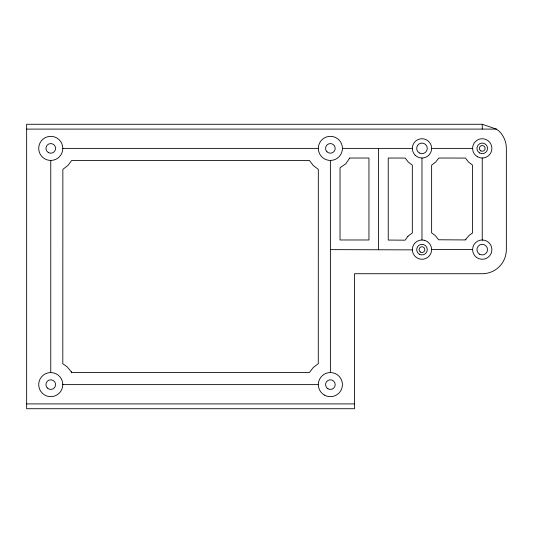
<?xml version="1.0" encoding="UTF-8"?>
<svg xmlns="http://www.w3.org/2000/svg" width="533" height="533" viewBox="0 0 533 533"><rect width="100%" height="100%" fill="white"/><g stroke="black" fill="none" stroke-linecap="round" stroke-linejoin="round"><path stroke-width="0.8" d="M71.649 372.567L71.315 372.834L71.315 371.834L67.305 366.944L62.807 363.726L62.861 169.347L67.878 165.503L71.742 160.433L309.393 160.433L313.264 165.503L318.328 169.367L318.274 363.653L313.264 367.497L309.393 372.567L71.649 372.567L71.315 371.834M482.245 124.276L26.65 124.276L26.65 408.724L354.485 408.724L354.485 273.729L482.245 273.729A24.105 24.105 0 0 0 506.35 249.624L506.35 148.381A24.105 24.105 0 0 0 499.288 131.338L496.37 129.099L482.245 124.276L482.245 129.099M26.65 129.099L496.37 129.099M62.807 148.381A12.052 12.052 0 0 0 44.732 137.947A12.052 12.052 0 0 0 44.732 158.821A12.052 12.052 0 0 0 62.807 148.381L318.328 148.381M342.433 148.381A12.052 12.052 0 0 0 324.35 137.947A12.052 12.052 0 0 0 324.35 158.821A12.052 12.052 0 0 0 342.433 148.381L412.335 148.381M431.623 148.381L472.604 148.381M330.38 249.624L412.342 249.87M62.761 384.619L318.328 384.619M26.65 403.901L354.485 403.901M431.617 249.377L472.644 249.624M482.245 158.028L482.245 240.03M421.983 158.028L421.983 240.01M378.59 148.381L378.59 249.624M330.38 160.433L330.38 372.567M50.755 160.433L50.755 372.607M62.801 384.22L62.494 387.351A12.052 12.052 0 0 1 49.049 396.552A12.052 12.052 0 0 1 38.722 383.96A12.052 12.052 0 0 1 50.362 372.574L53.493 372.88A12.052 12.052 0 0 1 62.801 384.22M349.755 158.028L345.777 163.784L340.021 167.762L340.021 239.983L368.949 239.983L368.949 158.028L349.755 158.028M465.889 239.25L465.569 239.943L438.619 239.777L435.321 235.586L431.623 232.894L431.623 165.17L435.674 162.079L438.772 158.028L465.469 158.068L468.547 162.079L472.604 165.17L472.604 232.934L469.133 235.373L465.889 239.25M407.938 236.286L405.107 240.176L388.231 240.057L388.231 158.028L405.207 158.068L408.285 162.079L412.335 165.17L412.335 232.901L407.938 236.286M482.645 239.99L480.14 240.216A9.641 9.641 0 0 0 472.611 249.224L472.838 251.729A9.641 9.641 0 0 0 483.524 259.185A9.641 9.641 0 0 0 491.879 249.184A9.641 9.641 0 0 0 482.645 239.99M424.235 240.25L421.736 239.99A9.641 9.641 0 0 0 413.348 253.921A9.641 9.641 0 0 0 429.525 255.633A9.641 9.641 0 0 0 424.235 240.25M324.35 395.053A12.052 12.052 0 0 0 342.433 384.619A12.052 12.052 0 0 0 324.35 374.179A12.052 12.052 0 0 0 324.35 395.053M48.343 152.558A4.824 4.824 0 0 0 55.579 148.381A4.824 4.824 0 0 0 48.343 144.21A4.824 4.824 0 0 0 48.343 152.558M47.344 388.024A4.824 4.824 0 0 0 55.412 385.865A4.824 4.824 0 0 0 49.509 379.962A4.824 4.824 0 0 0 47.344 388.024M326.969 151.792A4.824 4.824 0 0 0 335.037 149.633A4.824 4.824 0 0 0 329.134 143.723A4.824 4.824 0 0 0 326.969 151.792M327.968 388.79A4.824 4.824 0 0 0 335.204 384.619A4.824 4.824 0 0 0 327.968 380.442A4.824 4.824 0 0 0 327.968 388.79M477.421 156.735A9.641 9.641 0 0 0 491.886 148.381A9.641 9.641 0 0 0 477.421 140.032A9.641 9.641 0 0 0 477.421 156.735M415.16 155.203A9.641 9.641 0 0 0 431.297 150.879A9.641 9.641 0 0 0 419.484 139.066A9.641 9.641 0 0 0 415.16 155.203M419.331 254.221A5.303 5.303 0 0 0 427.286 249.624A5.303 5.303 0 0 0 419.331 245.033A5.303 5.303 0 0 0 419.331 254.221M479.593 254.221A5.303 5.303 0 0 0 487.548 249.624A5.303 5.303 0 0 0 479.593 245.033A5.303 5.303 0 0 0 479.593 254.221M419.331 152.978A5.303 5.303 0 0 0 427.286 148.381A5.303 5.303 0 0 0 419.331 143.79A5.303 5.303 0 0 0 419.331 152.978M479.593 152.978A5.303 5.303 0 0 0 487.548 148.381A5.303 5.303 0 0 0 479.593 143.79A5.303 5.303 0 0 0 479.593 152.978M480.806 150.872A2.872 2.872 0 0 0 485.117 148.381A2.872 2.872 0 0 0 480.806 145.895A2.872 2.872 0 0 0 480.806 150.872M420.544 252.116A2.872 2.872 0 0 0 424.854 249.624A2.872 2.872 0 0 0 420.544 247.139A2.872 2.872 0 0 0 420.544 252.116"/></g></svg>
